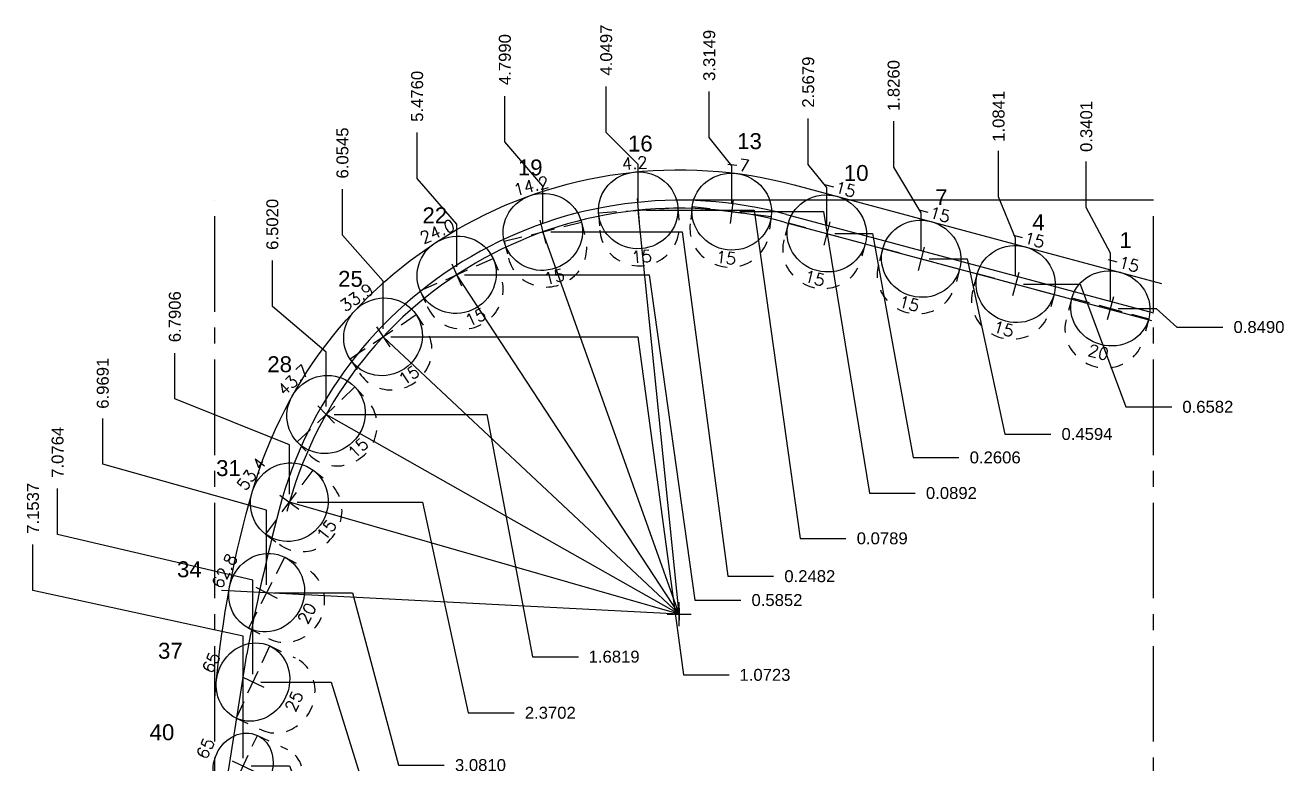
# Model space of a CAD drawing. Header units: inches. Extents: x 78 to 146, y -16.6 to 32.6.
# Drawn here: x 96.36 to 106.24, y 12.72 to 18.52 of the extents above; entities that cross this region are included whole.
import ezdxf
from ezdxf.enums import TextEntityAlignment as Align

# ---------------------------------------------------------------- set-up
doc = ezdxf.new("R2010")
doc.units = ezdxf.units.IN
doc.header["$MEASUREMENT"] = 0
doc.header["$PDMODE"] = 35
doc.linetypes.add('CENTER2', pattern=[1.125, 0.75, -0.125, 0.125, -0.125])
doc.linetypes.add('HIDDEN2', pattern=[0.1875, 0.125, -0.0625])
doc.layers.get('Defpoints').update_dxf_attribs({"color": 10})
doc.layers.add('Blade_1', color=30, linetype='Continuous', true_color=0xff7f00)
doc.layers.add('CLine', color=5, linetype='CENTER2')
doc.styles.add('RomanS', font='romans')
doc.styles.get("Standard").update_dxf_attribs({"font": 'arial.ttf'})
doc.dimstyles.get("Standard").update_dxf_attribs({"dimtxt": 0.09375, "dimasz": 0.18, "dimexe": 0.18, "dimexo": 0.0625, "dimgap": 0.09, "dimtad": 0, "dimtih": 1, "dimtoh": 1, "dimdec": 4, "dimzin": 0, "dimdsep": 46, "dimtxsty": 'Standard', "dimcen": 0.09, "dimadec": 4, "dimazin": 0, "dimtfac": 1, "dimtdec": 4, "dimtofl": 0, "dimtmove": 0, "dimatfit": 3, "dimfxl": 1, "dimtolj": 1, "dimtzin": 0, "dimarcsym": 0})

# ---------------------------------------------------------------- blocks, each defined once
blk = doc.blocks.new('CMark')
at = {"layer": 'CLine'}
for p, q in [((-0.094, 0), (0.094, 0)), ((0, 0.094), (0, -0.094))]:
    blk.add_line(p, q, dxfattribs=at)
blk = doc.blocks.new('1613@15')
for p, q in [((-0.1705, 0), (-0.3125, 0)), ((0.1707, 0), (0.3125, 0))]:
    blk.add_line(p, q)
at = {"color": 8, "linetype": 'HIDDEN2', "ltscale": 0.5}
blk.add_line((-0.3125, 0), (-0.3125, -0.1346), dxfattribs=at)
at = {"color": 8, "linetype": 'HIDDEN2', "ltscale": 0.5, "flags": 128}
blk.add_lwpolyline([(0.3125, 0), (0.3125, -0.1346)], dxfattribs=at)
blk.add_ellipse((0, 0), major_axis=(-0.3125, 0), ratio=0.965926, start_param=-3.141592653589793, end_param=3.141592653589793)
at = {"color": 8, "linetype": 'HIDDEN2', "ltscale": 0.5}
blk.add_ellipse((0, -0.1346), major_axis=(-0.3125, 0), ratio=0.965926, start_param=0, end_param=3.141593, dxfattribs=at)
blk.add_blockref('CMark', (0, 0))
at = {"style": 'RomanS'}
blk.add_text('15', height=0.094, dxfattribs=at).set_placement((0, -0.3644), align=Align.MIDDLE_CENTER)
blk.add_attdef('ANG', text='', height=0.094, dxfattribs=at).set_placement((0, 0.2975), align=Align.BOTTOM_CENTER)
blk = doc.blocks.new('*D42')
at = {"layer": 'Blade_1', "color": 0, "lineweight": -2, "transparency": 16777216}
for p, q in [((104.004, 17.1713), (104.004, 17.5313)), ((104.1377, 16.845), (104.004, 17.1713)), ((104.1377, 16.5475), (104.1377, 16.845))]:
    blk.add_line(p, q, dxfattribs=at)
at = {"layer": 'Defpoints', "color": 0, "transparency": 16777216}
for p in [(104.004, 17.5313), (105.2218, 17.1432), (104.1377, 16.485)]:
    blk.add_point(p, dxfattribs=at)
at = {"layer": 'Blade_1', "color": 0, "transparency": 16777216, "insert": (104.004, 17.8024), "char_height": 0.09375, "attachment_point": 5, "rotation": 90}
blk.add_mtext('\\A1;1.0841', dxfattribs=at)
blk = doc.blocks.new('*D44')
at = {"layer": 'Blade_1', "color": 0, "lineweight": -2, "transparency": 16777216}
for p, q in [((104.2002, 16.485), (104.6436, 16.485)), ((104.6436, 16.485), (105.0036, 15.521)), ((105.0036, 15.521), (105.3636, 15.521))]:
    blk.add_line(p, q, dxfattribs=at)
at = {"layer": 'Defpoints', "color": 0, "transparency": 16777216}
for p in [(105.2218, 17.1432), (104.1377, 16.485), (105.3636, 15.521)]:
    blk.add_point(p, dxfattribs=at)
at = {"layer": 'Blade_1', "color": 0, "transparency": 16777216, "insert": (105.6477, 15.521), "char_height": 0.09375, "attachment_point": 5}
blk.add_mtext('\\A1;0.6582', dxfattribs=at)
blk = doc.blocks.new('*D45')
at = {"layer": 'Blade_1', "color": 0, "lineweight": -2, "transparency": 16777216}
for p, q in [((103.1793, 17.4037), (103.1793, 17.7637)), ((103.3958, 17.0437), (103.1793, 17.4037)), ((103.3958, 16.7462), (103.3958, 17.0437))]:
    blk.add_line(p, q, dxfattribs=at)
at = {"layer": 'Defpoints', "color": 0, "transparency": 16777216}
for p in [(103.1793, 17.7637), (105.2218, 17.1432), (103.3958, 16.6837)]:
    blk.add_point(p, dxfattribs=at)
at = {"layer": 'Blade_1', "color": 0, "transparency": 16777216, "insert": (103.1793, 18.0438), "char_height": 0.09375, "attachment_point": 5, "rotation": 90}
blk.add_mtext('\\A1;1.8260', dxfattribs=at)
blk = doc.blocks.new('*D46')
at = {"layer": 'Blade_1', "color": 0, "lineweight": -2, "transparency": 16777216}
for p, q in [((102.5083, 17.4251), (102.5083, 17.7851)), ((102.6539, 17.2425), (102.5083, 17.4251)), ((102.6539, 16.945), (102.6539, 17.2425))]:
    blk.add_line(p, q, dxfattribs=at)
at = {"layer": 'Defpoints', "color": 0, "transparency": 16777216}
for p in [(102.5083, 17.7851), (105.2218, 17.1432), (102.6539, 16.8825)]:
    blk.add_point(p, dxfattribs=at)
at = {"layer": 'Blade_1', "color": 0, "transparency": 16777216, "insert": (102.5083, 18.0706), "char_height": 0.09375, "attachment_point": 5, "rotation": 90}
blk.add_mtext('\\A1;2.5679', dxfattribs=at)
blk = doc.blocks.new('*D47')
at = {"layer": 'Blade_1', "color": 0, "lineweight": -2, "transparency": 16777216}
for p, q in [((103.4583, 16.6837), (103.7558, 16.6837)), ((103.7558, 16.6837), (104.0537, 15.3074)), ((104.0537, 15.3074), (104.4137, 15.3074))]:
    blk.add_line(p, q, dxfattribs=at)
at = {"layer": 'Defpoints', "color": 0, "transparency": 16777216}
for p in [(105.2218, 17.1432), (103.3958, 16.6837), (104.4137, 15.3074)]:
    blk.add_point(p, dxfattribs=at)
at = {"layer": 'Blade_1', "color": 0, "transparency": 16777216, "insert": (104.6981, 15.3074), "char_height": 0.09375, "attachment_point": 5}
blk.add_mtext('\\A1;0.4594', dxfattribs=at)
blk = doc.blocks.new('*D48')
at = {"layer": 'Blade_1', "color": 0, "lineweight": -2, "transparency": 16777216}
for p, q in [((102.7164, 16.8825), (103.0139, 16.8825)), ((103.0139, 16.8825), (103.3323, 15.1237)), ((103.3323, 15.1237), (103.6923, 15.1237))]:
    blk.add_line(p, q, dxfattribs=at)
at = {"layer": 'Defpoints', "color": 0, "transparency": 16777216}
for p in [(105.2218, 17.1432), (102.6539, 16.8825), (103.6923, 15.1237)]:
    blk.add_point(p, dxfattribs=at)
at = {"layer": 'Blade_1', "color": 0, "transparency": 16777216, "insert": (103.9768, 15.1237), "char_height": 0.09375, "attachment_point": 5}
blk.add_mtext('\\A1;0.2606', dxfattribs=at)
blk = doc.blocks.new('*D49')
at = {"layer": 'Blade_1', "color": 0, "lineweight": -2, "transparency": 16777216}
for p, q in [((101.7308, 17.6359), (101.7308, 17.9959)), ((101.9069, 17.4139), (101.7308, 17.6359)), ((101.9069, 17.1164), (101.9069, 17.4139))]:
    blk.add_line(p, q, dxfattribs=at)
at = {"layer": 'Defpoints', "color": 0, "transparency": 16777216}
for p in [(101.7308, 17.9959), (105.2218, 17.1432), (101.9069, 17.0539)]:
    blk.add_point(p, dxfattribs=at)
at = {"layer": 'Blade_1', "color": 0, "transparency": 16777216, "insert": (101.7308, 18.2805), "char_height": 0.09375, "attachment_point": 5, "rotation": 90}
blk.add_mtext('\\A1;3.3149', dxfattribs=at)
blk = doc.blocks.new('*D50')
at = {"layer": 'Blade_1', "color": 0, "lineweight": -2, "transparency": 16777216}
for p, q in [((101.9694, 17.0539), (102.6288, 17.0539)), ((102.6288, 17.0539), (102.9888, 14.8442)), ((102.9888, 14.8442), (103.3488, 14.8442))]:
    blk.add_line(p, q, dxfattribs=at)
at = {"layer": 'Defpoints', "color": 0, "transparency": 16777216}
for p in [(105.2218, 17.1432), (101.9069, 17.0539), (103.3488, 14.8442)]:
    blk.add_point(p, dxfattribs=at)
at = {"layer": 'Blade_1', "color": 0, "transparency": 16777216, "insert": (103.633, 14.8442), "char_height": 0.09375, "attachment_point": 5}
blk.add_mtext('\\A1;0.0892', dxfattribs=at)
blk = doc.blocks.new('*D51')
at = {"layer": 'Blade_1', "color": 0, "lineweight": -2, "transparency": 16777216}
for p, q in [((100.9211, 17.676), (100.9211, 18.036)), ((101.1721, 17.4243), (100.9211, 17.676)), ((101.1721, 17.1268), (101.1721, 17.4243))]:
    blk.add_line(p, q, dxfattribs=at)
at = {"layer": 'Defpoints', "color": 0, "transparency": 16777216}
for p in [(100.9211, 18.036), (105.2218, 17.1432), (101.1721, 17.0643)]:
    blk.add_point(p, dxfattribs=at)
at = {"layer": 'Blade_1', "color": 0, "transparency": 16777216, "insert": (100.9211, 18.3225), "char_height": 0.09375, "attachment_point": 5, "rotation": 90}
blk.add_mtext('\\A1;4.0497', dxfattribs=at)
blk = doc.blocks.new('*D52')
at = {"layer": 'Blade_1', "color": 0, "lineweight": -2, "transparency": 16777216}
for p, q in [((101.2346, 17.0643), (102.0844, 17.0643)), ((102.0844, 17.0643), (102.4444, 14.4883)), ((102.4444, 14.4883), (102.8044, 14.4883))]:
    blk.add_line(p, q, dxfattribs=at)
at = {"layer": 'Defpoints', "color": 0, "transparency": 16777216}
for p in [(105.2218, 17.1432), (101.1721, 17.0643), (102.8044, 14.4883)]:
    blk.add_point(p, dxfattribs=at)
at = {"layer": 'Blade_1', "color": 0, "transparency": 16777216, "insert": (103.0891, 14.4883), "char_height": 0.09375, "attachment_point": 5}
blk.add_mtext('\\A1;0.0789', dxfattribs=at)
blk = doc.blocks.new('*D53')
at = {"layer": 'Blade_1', "color": 0, "lineweight": -2, "transparency": 16777216}
for p, q in [((100.1247, 17.6013), (100.1247, 17.9613)), ((100.4228, 17.255), (100.1247, 17.6013)), ((100.4228, 16.9575), (100.4228, 17.255))]:
    blk.add_line(p, q, dxfattribs=at)
at = {"layer": 'Defpoints', "color": 0, "transparency": 16777216}
for p in [(100.1247, 17.9613), (105.2218, 17.1432), (100.4228, 16.895)]:
    blk.add_point(p, dxfattribs=at)
at = {"layer": 'Blade_1', "color": 0, "transparency": 16777216, "insert": (100.1247, 18.2476), "char_height": 0.09375, "attachment_point": 5, "rotation": 90}
blk.add_mtext('\\A1;4.7990', dxfattribs=at)
blk = doc.blocks.new('*D54')
at = {"layer": 'Blade_1', "color": 0, "lineweight": -2, "transparency": 16777216}
for p, q in [((100.4853, 16.895), (101.5163, 16.895)), ((101.5163, 16.895), (101.8763, 14.1913)), ((101.8763, 14.1913), (102.2363, 14.1913))]:
    blk.add_line(p, q, dxfattribs=at)
at = {"layer": 'Defpoints', "color": 0, "transparency": 16777216}
for p in [(105.2218, 17.1432), (100.4228, 16.895), (102.2363, 14.1913)]:
    blk.add_point(p, dxfattribs=at)
at = {"layer": 'Blade_1', "color": 0, "transparency": 16777216, "insert": (102.5204, 14.1913), "char_height": 0.09375, "attachment_point": 5}
blk.add_mtext('\\A1;0.2482', dxfattribs=at)
blk = doc.blocks.new('*D57')
at = {"layer": 'Blade_1', "color": 0, "lineweight": -2, "transparency": 16777216}
for p, q in [((99.4356, 17.3147), (99.4356, 17.6747)), ((99.7458, 16.9547), (99.4356, 17.3147)), ((99.7458, 16.6204), (99.7458, 16.9547))]:
    blk.add_line(p, q, dxfattribs=at)
at = {"layer": 'Defpoints', "color": 0, "transparency": 16777216}
for p in [(99.4356, 17.6747), (105.2218, 17.1432), (99.7458, 16.5579)]:
    blk.add_point(p, dxfattribs=at)
at = {"layer": 'Blade_1', "color": 0, "transparency": 16777216, "insert": (99.4356, 17.9592), "char_height": 0.09375, "attachment_point": 5, "rotation": 90}
blk.add_mtext('\\A1;5.4760', dxfattribs=at)
blk = doc.blocks.new('*D58')
at = {"layer": 'Blade_1', "color": 0, "lineweight": -2, "transparency": 16777216}
for p, q in [((99.8083, 16.5579), (101.2583, 16.5579)), ((101.2583, 16.5579), (101.6183, 14.0037)), ((101.6183, 14.0037), (101.9783, 14.0037))]:
    blk.add_line(p, q, dxfattribs=at)
at = {"layer": 'Defpoints', "color": 0, "transparency": 16777216}
for p in [(105.2218, 17.1432), (99.7458, 16.5579), (101.9783, 14.0037)]:
    blk.add_point(p, dxfattribs=at)
at = {"layer": 'Blade_1', "color": 0, "transparency": 16777216, "insert": (102.2624, 14.0037), "char_height": 0.09375, "attachment_point": 5}
blk.add_mtext('\\A1;0.5852', dxfattribs=at)
blk = doc.blocks.new('*D63')
at = {"layer": 'Blade_1', "color": 0, "lineweight": -2, "transparency": 16777216}
for p, q in [((98.8487, 16.8691), (98.8487, 17.2291)), ((99.1673, 16.5091), (98.8487, 16.8691)), ((99.1673, 16.1334), (99.1673, 16.5091))]:
    blk.add_line(p, q, dxfattribs=at)
at = {"layer": 'Defpoints', "color": 0, "transparency": 16777216}
for p in [(98.8487, 17.2291), (105.2218, 17.1432), (99.1673, 16.0709)]:
    blk.add_point(p, dxfattribs=at)
at = {"layer": 'Blade_1', "color": 0, "transparency": 16777216, "insert": (98.8487, 17.5143), "char_height": 0.09375, "attachment_point": 5, "rotation": 90}
blk.add_mtext('\\A1;6.0545', dxfattribs=at)
blk = doc.blocks.new('*D64')
at = {"layer": 'Blade_1', "color": 0, "lineweight": -2, "transparency": 16777216}
for p, q in [((99.2298, 16.0709), (101.1679, 16.0709)), ((101.1679, 16.0709), (101.5279, 13.4166)), ((101.5279, 13.4166), (101.8879, 13.4166))]:
    blk.add_line(p, q, dxfattribs=at)
at = {"layer": 'Defpoints', "color": 0, "transparency": 16777216}
for p in [(105.2218, 17.1432), (99.1673, 16.0709), (101.8879, 13.4166)]:
    blk.add_point(p, dxfattribs=at)
at = {"layer": 'Blade_1', "color": 0, "transparency": 16777216, "insert": (102.1681, 13.4166), "char_height": 0.09375, "attachment_point": 5}
blk.add_mtext('\\A1;1.0723', dxfattribs=at)
blk = doc.blocks.new('*D67')
at = {"layer": 'Blade_1', "color": 0, "lineweight": -2, "transparency": 16777216}
for p, q in [((98.2979, 16.3094), (98.2979, 16.6694)), ((98.7197, 15.9494), (98.2979, 16.3094)), ((98.7197, 15.5238), (98.7197, 15.9494))]:
    blk.add_line(p, q, dxfattribs=at)
at = {"layer": 'Defpoints', "color": 0, "transparency": 16777216}
for p in [(105.2218, 17.1432), (98.2979, 16.6694), (98.7197, 15.4613)]:
    blk.add_point(p, dxfattribs=at)
at = {"layer": 'Blade_1', "color": 0, "transparency": 16777216, "insert": (98.2979, 16.9541), "char_height": 0.09375, "attachment_point": 5, "rotation": 90}
blk.add_mtext('\\A1;6.5020', dxfattribs=at)
blk = doc.blocks.new('*D68')
at = {"layer": 'Blade_1', "color": 0, "lineweight": -2, "transparency": 16777216}
for p, q in [((98.7822, 15.4613), (99.9827, 15.4613)), ((99.9827, 15.4613), (100.3427, 13.5594)), ((100.3427, 13.5594), (100.7027, 13.5594))]:
    blk.add_line(p, q, dxfattribs=at)
at = {"layer": 'Defpoints', "color": 0, "transparency": 16777216}
for p in [(105.2218, 17.1432), (98.7197, 15.4613), (100.7027, 13.5594)]:
    blk.add_point(p, dxfattribs=at)
at = {"layer": 'Blade_1', "color": 0, "transparency": 16777216, "insert": (100.9829, 13.5594), "char_height": 0.09375, "attachment_point": 5}
blk.add_mtext('\\A1;1.6819', dxfattribs=at)
blk = doc.blocks.new('*D69')
at = {"layer": 'Blade_1', "color": 0, "lineweight": -2, "transparency": 16777216}
for p, q in [((97.5318, 15.584), (97.5318, 15.944)), ((98.4312, 15.224), (97.5318, 15.584)), ((98.4312, 14.8355), (98.4312, 15.224))]:
    blk.add_line(p, q, dxfattribs=at)
at = {"layer": 'Defpoints', "color": 0, "transparency": 16777216}
for p in [(105.2218, 17.1432), (97.5318, 15.944), (98.4312, 14.773)]:
    blk.add_point(p, dxfattribs=at)
at = {"layer": 'Blade_1', "color": 0, "transparency": 16777216, "insert": (97.5318, 16.2288), "char_height": 0.09375, "attachment_point": 5, "rotation": 90}
blk.add_mtext('\\A1;6.7906', dxfattribs=at)
blk = doc.blocks.new('*D70')
at = {"layer": 'Blade_1', "color": 0, "lineweight": -2, "transparency": 16777216}
for p, q in [((98.4937, 14.773), (99.4763, 14.773)), ((99.4763, 14.773), (99.8363, 13.1189)), ((99.8363, 13.1189), (100.1963, 13.1189))]:
    blk.add_line(p, q, dxfattribs=at)
at = {"layer": 'Defpoints', "color": 0, "transparency": 16777216}
for p in [(105.2218, 17.1432), (98.4312, 14.773), (100.1963, 13.1189)]:
    blk.add_point(p, dxfattribs=at)
at = {"layer": 'Blade_1', "color": 0, "transparency": 16777216, "insert": (100.4812, 13.1189), "char_height": 0.09375, "attachment_point": 5}
blk.add_mtext('\\A1;2.3702', dxfattribs=at)
blk = doc.blocks.new('1613@20')
for p, q in [((-0.1705, 0), (-0.3125, 0)), ((0.1707, 0), (0.3125, 0))]:
    blk.add_line(p, q)
at = {"color": 8, "linetype": 'HIDDEN2', "ltscale": 0.5}
blk.add_line((-0.3125, 0), (-0.3125, -0.1779), dxfattribs=at)
at = {"color": 8, "linetype": 'HIDDEN2', "ltscale": 0.5, "flags": 128}
blk.add_lwpolyline([(0.3125, 0), (0.3125, -0.1779)], dxfattribs=at)
blk.add_ellipse((0, 0), major_axis=(-0.3125, 0), ratio=0.939693, start_param=-3.141592653589793, end_param=3.141592653589793)
at = {"color": 8, "linetype": 'HIDDEN2', "ltscale": 0.5}
blk.add_ellipse((0, -0.1779), major_axis=(-0.3125, 0), ratio=0.939693, start_param=0, end_param=3.141593, dxfattribs=at)
blk.add_blockref('CMark', (0, 0))
at = {"style": 'RomanS'}
blk.add_text('20', height=0.094, dxfattribs=at).set_placement((0, -0.3562), align=Align.MIDDLE_CENTER)
blk.add_attdef('ANG', text='', height=0.094, dxfattribs=at).set_placement((0, 0.2975), align=Align.BOTTOM_CENTER)
blk = doc.blocks.new('*D75')
at = {"layer": 'Blade_1', "color": 0, "lineweight": -2, "transparency": 16777216}
for p, q in [((96.9657, 15.0708), (96.9657, 15.4308)), ((98.2526, 14.7108), (96.9657, 15.0708)), ((98.2526, 14.1246), (98.2526, 14.7108))]:
    blk.add_line(p, q, dxfattribs=at)
at = {"layer": 'Defpoints', "color": 0, "transparency": 16777216}
for p in [(105.2218, 17.1432), (96.9657, 15.4308), (98.2526, 14.0621)]:
    blk.add_point(p, dxfattribs=at)
at = {"layer": 'Blade_1', "color": 0, "transparency": 16777216, "insert": (96.9657, 15.7066), "char_height": 0.09375, "attachment_point": 5, "rotation": 90}
blk.add_mtext('\\A1;6.9691', dxfattribs=at)
blk = doc.blocks.new('*D76')
at = {"layer": 'Blade_1', "color": 0, "lineweight": -2, "transparency": 16777216}
for p, q in [((98.3151, 14.0621), (98.9284, 14.0621)), ((98.9284, 14.0621), (99.2884, 12.7082)), ((99.2884, 12.7082), (99.6484, 12.7082))]:
    blk.add_line(p, q, dxfattribs=at)
at = {"layer": 'Defpoints', "color": 0, "transparency": 16777216}
for p in [(105.2218, 17.1432), (98.2526, 14.0621), (99.6484, 12.7082)]:
    blk.add_point(p, dxfattribs=at)
at = {"layer": 'Blade_1', "color": 0, "transparency": 16777216, "insert": (99.9328, 12.7082), "char_height": 0.09375, "attachment_point": 5}
blk.add_mtext('\\A1;3.0810', dxfattribs=at)
blk = doc.blocks.new('1613@25')
for p, q in [((-0.1705, 0), (-0.3125, 0)), ((0.1707, 0), (0.3125, 0))]:
    blk.add_line(p, q)
at = {"color": 8, "linetype": 'HIDDEN2', "ltscale": 0.5}
blk.add_line((-0.3125, 0), (-0.3125, -0.2198), dxfattribs=at)
at = {"color": 8, "linetype": 'HIDDEN2', "ltscale": 0.5, "flags": 128}
blk.add_lwpolyline([(0.3125, 0), (0.3125, -0.2198)], dxfattribs=at)
blk.add_ellipse((0, 0), major_axis=(-0.3125, 0), ratio=0.906308, start_param=-3.141592653589793, end_param=3.141592653589793)
at = {"color": 8, "linetype": 'HIDDEN2', "ltscale": 0.5}
blk.add_ellipse((0, -0.2198), major_axis=(-0.3125, 0), ratio=0.906308, start_param=0, end_param=3.141593, dxfattribs=at)
blk.add_blockref('CMark', (0, 0))
at = {"style": 'RomanS'}
blk.add_text('25', height=0.094, dxfattribs=at).set_placement((0, -0.3562), align=Align.MIDDLE_CENTER)
blk.add_attdef('ANG', text='', height=0.094, dxfattribs=at).set_placement((0, 0.2871), align=Align.BOTTOM_CENTER)
blk = doc.blocks.new('*D77')
at = {"layer": 'Blade_1', "color": 0, "lineweight": -2, "transparency": 16777216}
for p, q in [((96.6106, 14.5203), (96.6106, 14.8803)), ((98.1453, 14.1603), (96.6106, 14.5203)), ((98.1453, 13.423), (98.1453, 14.1603))]:
    blk.add_line(p, q, dxfattribs=at)
at = {"layer": 'Defpoints', "color": 0, "transparency": 16777216}
for p in [(105.2218, 17.1432), (96.6106, 14.8803), (98.1453, 13.3605)]:
    blk.add_point(p, dxfattribs=at)
at = {"layer": 'Blade_1', "color": 0, "transparency": 16777216, "insert": (96.6106, 15.1644), "char_height": 0.09375, "attachment_point": 5, "rotation": 90}
blk.add_mtext('\\A1;7.0764', dxfattribs=at)
blk = doc.blocks.new('*D78')
at = {"layer": 'Blade_1', "color": 0, "lineweight": -2, "transparency": 16777216}
for p, q in [((98.2078, 13.3605), (98.7597, 13.3605)), ((98.7597, 13.3605), (99.1197, 12.2022)), ((99.1197, 12.2022), (99.4797, 12.2022))]:
    blk.add_line(p, q, dxfattribs=at)
at = {"layer": 'Defpoints', "color": 0, "transparency": 16777216}
for p in [(105.2218, 17.1432), (98.1453, 13.3605), (99.4797, 12.2022)]:
    blk.add_point(p, dxfattribs=at)
at = {"layer": 'Blade_1', "color": 0, "transparency": 16777216, "insert": (99.7643, 12.2022), "char_height": 0.09375, "attachment_point": 5}
blk.add_mtext('\\A1;3.7827', dxfattribs=at)
blk = doc.blocks.new('1313@30')
for p, q in [((-0.1705, 0), (-0.2645, 0)), ((0.1707, 0), (0.2645, 0))]:
    blk.add_line(p, q)
at = {"color": 8, "linetype": 'HIDDEN2', "ltscale": 0.5}
blk.add_line((-0.2645, 0), (-0.2645, -0.26), dxfattribs=at)
at = {"color": 8, "linetype": 'HIDDEN2', "ltscale": 0.5, "flags": 128}
blk.add_lwpolyline([(0.2645, 0), (0.2645, -0.26)], dxfattribs=at)
blk.add_ellipse((0, 0), major_axis=(0.2645, 0), ratio=0.866025)
at = {"color": 8, "linetype": 'HIDDEN2', "ltscale": 0.5}
blk.add_ellipse((0, -0.26), major_axis=(0.2645, 0), ratio=0.866025, start_param=3.141593, end_param=6.283185, dxfattribs=at)
blk.add_blockref('CMark', (0, 0))
at = {"style": 'RomanS'}
blk.add_text('30', height=0.094, dxfattribs=at).set_placement((0, -0.2916), align=Align.MIDDLE_CENTER)
blk.add_attdef('ANG', text='', height=0.094, dxfattribs=at).set_placement((0, 0.2511), align=Align.BOTTOM_CENTER)
blk = doc.blocks.new('*D83')
at = {"layer": 'Blade_1', "color": 0, "lineweight": -2, "transparency": 16777216}
for p, q in [((96.4171, 14.0803), (96.4171, 14.4403)), ((98.068, 13.7203), (96.4171, 14.0803)), ((98.068, 12.764), (98.068, 13.7203))]:
    blk.add_line(p, q, dxfattribs=at)
at = {"layer": 'Defpoints', "color": 0, "transparency": 16777216}
for p in [(105.2218, 17.1432), (96.4171, 14.4403), (98.068, 12.7015)]:
    blk.add_point(p, dxfattribs=at)
at = {"layer": 'Blade_1', "color": 0, "transparency": 16777216, "insert": (96.4171, 14.7245), "char_height": 0.09375, "attachment_point": 5, "rotation": 90}
blk.add_mtext('\\A1;7.1537', dxfattribs=at)
blk = doc.blocks.new('*D84')
at = {"layer": 'Blade_1', "color": 0, "lineweight": -2, "transparency": 16777216}
for p, q in [((98.1305, 12.7015), (98.4321, 12.7015)), ((98.4321, 12.7015), (98.7921, 11.792)), ((98.7921, 11.792), (99.1521, 11.792))]:
    blk.add_line(p, q, dxfattribs=at)
at = {"layer": 'Defpoints', "color": 0, "transparency": 16777216}
for p in [(105.2218, 17.1432), (98.068, 12.7015), (99.1521, 11.792)]:
    blk.add_point(p, dxfattribs=at)
at = {"layer": 'Blade_1', "color": 0, "transparency": 16777216, "insert": (99.4386, 11.792), "char_height": 0.09375, "attachment_point": 5}
blk.add_mtext('\\A1;4.4417', dxfattribs=at)
blk = doc.blocks.new('*D263')
at = {"layer": 'Blade_1', "color": 0, "lineweight": -2, "transparency": 16777216}
for p, q in [((104.6929, 17.0873), (104.6929, 17.4473)), ((104.8817, 16.7273), (104.6929, 17.0873)), ((104.8817, 16.3566), (104.8817, 16.7273))]:
    blk.add_line(p, q, dxfattribs=at)
at = {"layer": 'Defpoints', "color": 0, "transparency": 16777216}
for p in [(104.6929, 17.4473), (105.2218, 17.1432), (104.8817, 16.2941)]:
    blk.add_point(p, dxfattribs=at)
at = {"layer": 'Blade_1', "color": 0, "transparency": 16777216, "insert": (104.6929, 17.7228), "char_height": 0.09375, "attachment_point": 5, "rotation": 90}
blk.add_mtext('\\A1;0.3401', dxfattribs=at)
blk = doc.blocks.new('*D264')
at = {"layer": 'Blade_1', "color": 0, "lineweight": -2, "transparency": 16777216}
for p, q in [((104.9442, 16.2941), (105.2417, 16.2941)), ((105.2417, 16.2941), (105.405, 16.1475)), ((105.405, 16.1475), (105.765, 16.1475))]:
    blk.add_line(p, q, dxfattribs=at)
at = {"layer": 'Defpoints', "color": 0, "transparency": 16777216}
for p in [(105.2218, 17.1432), (104.8817, 16.2941), (105.765, 16.1475)]:
    blk.add_point(p, dxfattribs=at)
at = {"layer": 'Blade_1', "color": 0, "transparency": 16777216, "insert": (106.0494, 16.1475), "char_height": 0.09375, "attachment_point": 5}
blk.add_mtext('\\A1;0.8490', dxfattribs=at)

msp = doc.modelspace()

# ---------------------------------------------------------------- linework, layer by layer
for p, q in [((105.22176, 17.14316), (101.49483, 17.14316)), ((102.33599, 17.03241), (105.22176, 16.25917)), ((102.31981, 16.97204), (105.20558, 16.1988)), ((101.44783, 13.89316), (101.54183, 13.89316)), ((101.49483, 13.94016), (101.49483, 13.84616)), ((97.94051, 12.58066), (98.09676, 13.58066))]:
    msp.add_line(p, q)
for centre, radius, start, end in [((101.49483, 13.89316), 3.25, 75, 165.341329), ((101.49483, 13.89316), 3.1875, 75, 165.341329), ((114.07168, 10.60337), 16.25, 165.341329, 169.442782)]:
    msp.add_arc(centre, radius, start, end)
at = {"layer": 'Blade_1'}
for q in [(101.17206, 17.06427), (100.42279, 16.89497), (99.74579, 16.55793), (99.16725, 16.0709), (98.71973, 15.46127), (98.43116, 14.773), (97.89851, 14.08056)]:
    msp.add_line((101.49483, 13.89316), q, dxfattribs=at)
at = {"layer": 'CLine'}
for p, q in [((97.84676, 2.76816), (97.84676, 17.14316)), ((105.22176, 2.76816), (105.22176, 17.14316))]:
    msp.add_line(p, q, dxfattribs=at)
at = {"layer": 'Defpoints'}
msp.add_lwpolyline([(97.84676, 13.23253, -0.0498173), (98.11901, 14.77618, -0.4159595), (102.39795, 17.26366), (105.28372, 16.49042)], format="xyb", dxfattribs=at)

# ---------------------------------------------------------------- block references
at = {"rotation": 90}
msp.add_blockref('CMark', (101.49483, 13.89316), dxfattribs=at)
at = {"layer": 'Blade_1'}
for name, p, rotation, values in [('1613@15', (101.17206, 17.06427), 4.2, {'ANG': '4.2'}), ('1613@15', (101.9069, 17.05391), 353, {'ANG': '-7'}), ('1613@15', (100.42279, 16.89497), 14.2, {'ANG': '14.2'}), ('1613@15', (102.65388, 16.88253), 345, {'ANG': '-15'}), ('1613@15', (103.39577, 16.68374), 345, {'ANG': '-15'}), ('1613@15', (99.74579, 16.55793), 24, {'ANG': '24.0'}), ('1613@15', (104.13767, 16.48495), 345, {'ANG': '-15'}), ('1613@20', (104.8817, 16.29413), 345, {'ANG': '-15'}), ('1613@15', (99.16725, 16.0709), 33.9, {'ANG': '33.9'}), ('1613@15', (98.71973, 15.46127), 43.70000000000001, {'ANG': '43.7'}), ('1613@15', (98.43116, 14.773), 53.40000000000001, {'ANG': '53.4'}), ('1613@20', (98.25262, 14.06211), 62.8, {'ANG': '62.8'}), ('1613@25', (98.14532, 13.3605), 65, {'ANG': '65'}), ('1313@30', (98.06803, 12.70146), 65, {'ANG': '65'})]:
    msp.add_blockref(name, p, dxfattribs=dict(at, rotation=rotation)).add_auto_attribs(values)

# ---------------------------------------------------------------- texts
for s, p in [('16', (101.09165, 17.52606)), ('13', (101.94961, 17.54506)), ('19', (100.22656, 17.33843)), ('10', (102.78771, 17.29487)), ('7', (103.50544, 17.10486)), ('22', (99.47731, 16.96255)), ('4', (104.26834, 16.90773)), ('1', (104.9528, 16.7676)), ('25', (98.81424, 16.46379)), ('28', (98.25774, 15.79335)), ('31', (97.85568, 14.97791)), ('34', (97.54879, 14.1836)), ('37', (97.39923, 13.5439)), ('40', (97.33343, 12.9042))]:
    msp.add_text(s, height=0.125, dxfattribs=at).set_placement(p)

# ---------------------------------------------------------------- dimensions: what is measured, and where the dimension line sits
for feature_location, offset, dtype, origin, picture, middle in [((101.17206, 17.06427), (-0.25098, 0.97176), 1, (105.22176, 17.14316), '*D51', (100.92108, 18.32252)), ((100.42279, 16.89497), (-0.29804, 1.06631), 1, (105.22176, 17.14316), '*D53', (100.12475, 18.24761)), ((101.9069, 17.05391), (-0.17613, 0.94197), 1, (105.22176, 17.14316), '*D49', (101.73077, 18.28054)), ((102.65388, 16.88253), (-0.14562, 0.90256), 1, (105.22176, 17.14316), '*D46', (102.50826, 18.07058)), ((103.39577, 16.68374), (-0.21643, 1.07999), 1, (105.22176, 17.14316), '*D45', (103.17934, 18.04376)), ((99.74579, 16.55793), (-0.31019, 1.11681), 1, (105.22176, 17.14316), '*D57', (99.43561, 17.95918)), ((104.13767, 16.48495), (-0.13371, 1.04631), 1, (105.22176, 17.14316), '*D42', (104.00395, 17.8024)), ((104.8817, 16.29413), (-0.18878, 1.15314), 1, (105.22176, 17.14316), '*D263', (104.69291, 17.72281)), ((99.16725, 16.0709), (-0.31855, 1.1582), 1, (105.22176, 17.14316), '*D63', (98.8487, 17.5143)), ((98.06803, 12.70146), (-1.6509, 1.73885), 1, (105.22176, 17.14316), '*D83', (96.41713, 14.72452)), ((98.14532, 13.3605), (-1.53468, 1.51984), 1, (105.22176, 17.14316), '*D77', (96.61064, 15.16437)), ((98.25262, 14.06211), (-1.2869, 1.36872), 1, (105.22176, 17.14316), '*D75', (96.96572, 15.70664)), ((98.43116, 14.773), (-0.8994, 1.17097), 1, (105.22176, 17.14316), '*D69', (97.53177, 16.22879)), ((98.06803, 12.70146), (1.0841, -0.90949), 0, (105.22176, 17.14316), '*D84', (99.43862, 11.79196)), ((98.14532, 13.3605), (1.33443, -1.15832), 0, (105.22176, 17.14316), '*D78', (99.76431, 12.20218)), ((98.71973, 15.46127), (-0.42185, 1.20815), 1, (105.22176, 17.14316), '*D67', (98.29788, 16.95412)), ((98.252622, 14.06211), (1.395796, -1.353942), 0, (105.221758, 17.143155), '*D76', (99.932825, 12.708168)), ((98.43116, 14.773), (1.76516, -1.65406), 0, (105.22176, 17.14316), '*D70', (100.48125, 13.11894)), ((98.71973, 15.46127), (1.98293, -1.90189), 0, (105.22176, 17.14316), '*D68', (100.98294, 13.55938)), ((99.16725, 16.0709), (2.72067, -2.65433), 0, (105.22176, 17.14316), '*D64', (102.16811, 13.41656)), ((99.74579, 16.55793), (2.2325, -2.55422), 0, (105.22176, 17.14316), '*D58', (102.26241, 14.00371)), ((100.42279, 16.89497), (1.81348, -2.70369), 0, (105.22176, 17.14316), '*D54', (102.52039, 14.19128)), ((101.17206, 17.06427), (1.63232, -2.57592), 0, (105.22176, 17.14316), '*D52', (103.08907, 14.48835)), ((101.906896, 17.053908), (1.441947, -2.209756), 0, (105.221758, 17.143155), '*D50', (103.632962, 14.844152)), ((102.65388, 16.88253), (1.0384, -1.7588), 0, (105.22176, 17.14316), '*D48', (103.97684, 15.12373)), ((103.39577, 16.68374), (1.01794, -1.37632), 0, (105.22176, 17.14316), '*D47', (104.69811, 15.30742)), ((104.13767, 16.48495), (1.22591, -0.96394), 0, (105.22176, 17.14316), '*D44', (105.6477, 15.52101)), ((104.8817, 16.29413), (0.88328, -0.14667), 0, (105.22176, 17.14316), '*D264', (106.04941, 16.14745))]:
    dim = msp.add_ordinate_dim(feature_location=feature_location, offset=offset, dtype=dtype, origin=origin, dimstyle='Standard', dxfattribs=at)
    dim.commit()
    dim.dimension.update_dxf_attribs({"geometry": picture, "text_midpoint": middle})

doc.saveas('drawing.dxf')
